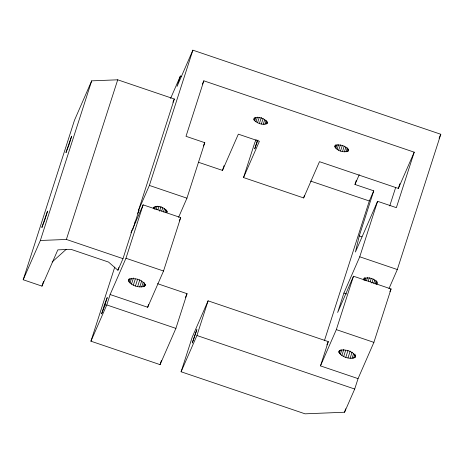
<?xml version="1.0" encoding="UTF-8"?>
<svg xmlns="http://www.w3.org/2000/svg" width="464" height="464" viewBox="0 0 464 464"><rect width="100%" height="100%" fill="white"/><g stroke="black" fill="none" stroke-linecap="round" stroke-linejoin="round"><path stroke-width="0.7" d="M128.482 280.888L128.563 279.966L129.207 279.235C134.653 277.455 142.123 279.688 145.168 284.652L145.087 285.575L144.449 286.305C138.997 288.086 131.527 285.853 128.482 280.888L129.143 278.835M338.848 352.246L338.923 351.323L339.567 350.593C345.019 348.812 352.483 351.045 355.534 356.01L355.453 356.932L354.809 357.663C349.363 359.443 341.893 357.21 338.848 352.246L339.288 350.877M356.259 180.461L354.972 184.463L373.758 190.837L359.258 235.921L355.407 252.068L377.586 201.301L396.372 207.669L414.213 152.18L203.847 80.823L202.408 84.117M132.362 229.518L122.995 258.651L117.926 270.251L108.559 262.079L70.992 249.336L57.826 249.864L41.98 286.126L23.2 279.751L74.495 120.211L91.681 80.852L117.711 79.808L174.325 99.012L138.608 210.093L138.985 210.221L132.739 229.645M23.2 279.751L40.356 240.491L91.681 80.852M41.98 286.126L43.529 281.312M40.356 240.491L66.381 239.447L117.711 79.808M157.551 283.69L187.05 293.7L175.897 328.379L160.057 364.64L90.932 341.197L114.753 267.119M90.932 341.197L106.778 304.935L110.125 294.53L125.964 258.268L143.138 204.856L180.705 217.599L163.531 271.011L147.685 307.272L110.125 294.53M117.926 270.251L118.801 267.542M181.743 76.496L180.374 76.026L177.028 86.432L192.873 50.176L440.8 134.27L397.312 269.538L388.96 288.654M138.608 210.093L149.379 185.438L192.873 50.176M128.969 281.938L130.071 278.516M153.839 208.255L154.274 206.886M129.995 283.046L131.538 278.249M154.605 209.229L155.481 206.503M131.486 284.13L133.47 277.971M156.066 209.531L157.163 206.12M133.342 285.128L135.32 278.963M157.899 209.751L159.001 206.335M135.43 285.963L137.634 279.113M159.541 211.184L161.078 206.405M161.71 211.039L162.806 207.628M137.617 286.578L139.821 279.728M203.847 80.823L186.006 136.317L204.786 142.686L186.946 198.18L178.594 217.297M163.38 212.007L164.476 208.597M139.751 286.938L141.735 280.772M165.045 212.013L165.921 209.287M141.682 287.007L143.225 282.216M166.141 212.425L166.796 210.378M167.214 211.213L166.773 212.582L167.098 211.833C165.062 207.391 158.079 205.308 153.712 207.298L153.387 208.04M143.283 286.793L144.606 282.686M144.449 286.305L145.11 284.252M145.087 285.575L145.528 284.206M147.685 307.272L148.555 304.575M160.057 364.64L161.368 360.563M198.551 162.296L222.5 170.416L224.031 165.66M253.912 119.869L254.011 118.227C258.373 116.244 265.356 118.326 267.392 122.769L267.067 123.511C262.757 125.558 256.911 123.349 253.912 119.869L254.568 117.844M254.684 120.843L255.768 117.473M255.925 121.823L257.439 117.108M257.537 122.728L259.272 117.334M259.399 123.482L261.348 117.409M358.051 378.63L354.705 389.035L344.566 412.241L305.057 413.824L181.093 371.774L192.241 337.096L208.087 300.834L328.292 341.608L320.485 365.887L358.051 378.63L373.891 342.368L391.065 288.956L353.498 276.213L337.659 312.475L343.905 293.051L359.745 256.795L377.586 201.301M414.213 152.18L398.367 188.442L319.481 161.681L303.642 197.942L243.536 177.555L254.69 142.871L256.128 139.577M261.348 124.021L263.082 118.627M263.233 124.306L264.753 119.584M181.093 371.774L196.933 335.518L208.087 300.834M264.903 124.311L266.203 120.269M266.214 124.039L267.084 121.342M267.067 123.511L267.502 122.165M303.642 197.942L304.5 195.274M334.822 146.496L335.147 145.754C339.515 143.765 346.498 145.847 348.534 150.29L348.209 151.032C343.841 153.021 336.858 150.939 334.822 146.496L335.257 145.145M335.054 147.39L335.924 144.693M335.82 148.37L337.125 144.321M337.061 149.35L338.581 144.629M338.679 150.249L340.414 144.855M340.541 151.003L342.275 145.609M342.49 151.542L344.224 146.148M344.375 151.827L345.895 147.111M346.04 151.838L347.345 147.79M347.356 151.566L348.22 148.869M348.209 151.032L348.644 149.686M324.4 340.704L369.321 200.987L373.758 190.837M320.485 365.887L336.33 329.626L353.498 276.213M339.335 353.295L340.437 349.873M364.188 278.029L363.753 279.398L364.078 278.655C368.439 276.666 375.428 278.748 377.464 283.191L377.139 283.939M363.985 280.291L364.861 277.565M340.361 354.403L341.898 349.607M364.971 280.587L365.847 277.861M389.731 205.935L395.688 187.41M341.852 355.488L343.83 349.328M366.432 280.888L367.529 277.472M343.702 356.485L345.686 350.32M368.265 281.109L369.361 277.692M398.367 188.442L399.887 183.721M345.796 357.321L347.994 350.471M370.127 281.857L371.223 278.446M371.855 283.081L373.172 278.986M347.983 357.935L350.181 351.086M373.74 283.365L374.837 279.954M350.111 358.295L352.095 352.13M375.19 284.055L376.287 280.645M352.048 358.365L353.585 353.574M376.281 284.467L377.162 281.735M353.649 358.15L354.972 354.044M354.809 357.663L355.691 354.925M344.566 412.241L345.674 408.796M257.972 140.093L254.736 148.845L257.16 140.905M104.452 304.674L101.61 313.925L104.412 306.774L107.254 297.523L104.452 304.674L105.821 305.138M172.91 102.26L174.325 99.012M170.584 98.443L180.374 76.026M137.576 213.446L138.985 210.221M130.958 232.737L143.138 204.856M203.348 145.98L204.786 142.686M179.261 220.899L180.705 217.599M222.5 170.416L238.345 134.16L259.382 141.294L243.536 177.555M185.322 297.656L187.05 293.7M354.972 184.463L359.252 174.673M326.853 344.903L328.292 341.608M439.072 138.231L440.8 134.27M389.911 291.595L391.065 288.956M52.142 261.998L66.253 249.29M310.584 181.064L369.321 200.987M359.258 235.921L361.943 236.831M149.379 185.438L186.946 198.18M359.745 256.795L397.312 269.538M134.589 222.053L135.946 222.511M343.905 293.051L346.637 293.979M125.964 258.268L163.531 271.011M336.33 329.626L373.891 342.368M66.381 239.447L122.995 258.651M106.778 304.935L175.897 328.379M196.933 335.518L354.705 389.035M192.322 342.734L192.287 343.07L196.887 329.544L192.322 342.734M42.004 226.96L41.905 227.517L44.706 220.359L47.548 211.108L42.004 226.96M66.091 152.047L65.992 152.598L68.794 145.447L71.636 136.19L66.091 152.047"/></g></svg>
